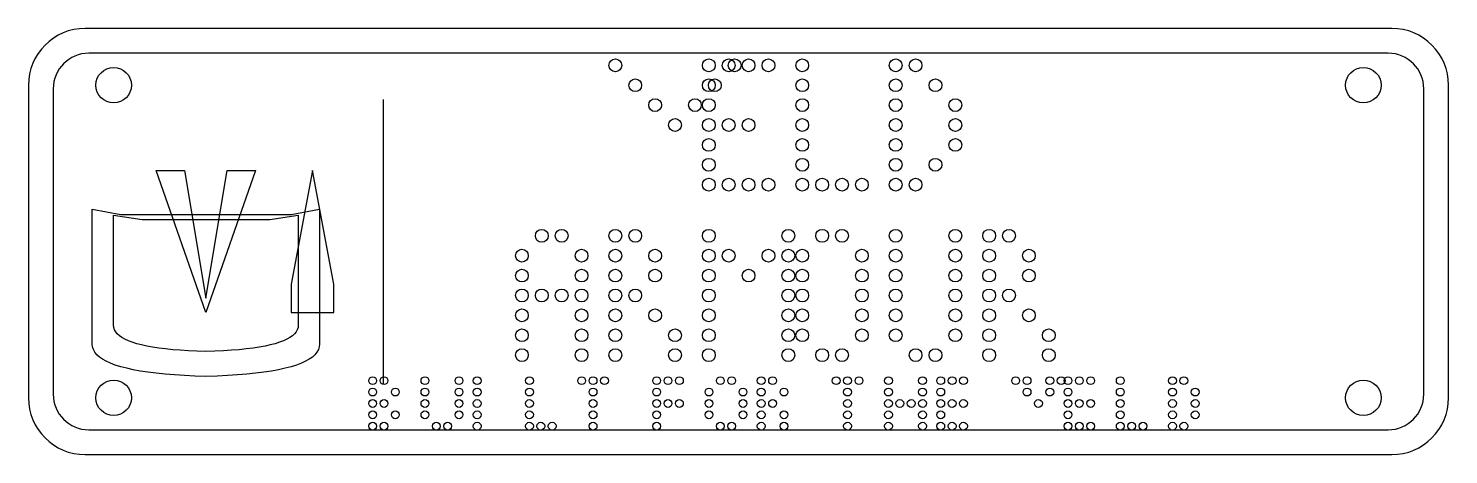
# Model space of a CAD drawing. Header units: millimetres. Extents: x -100 to 100, y -30 to 30.
import ezdxf

# ---------------------------------------------------------------- set-up
doc = ezdxf.new("R2010")
doc.units = ezdxf.units.MM
doc.layers.add('CUT', color=7, linetype='Continuous')

msp = doc.modelspace()

# ---------------------------------------------------------------- linework, layer by layer
at = {"layer": 'CUT'}
for p, q in [((92, 30), (-92, 30)), ((91.5, 26.5), (-91.5, 26.5)), ((-100, 22), (-100, -22)), ((100, -22), (100, 22)), ((-96.5, 21.5), (-96.5, -21.5)), ((-50, -20), (-50, 20)), ((96.5, -21.5), (96.5, 21.5)), ((-91.5, -26.5), (91.5, -26.5)), ((-92, -30), (92, -30))]:
    msp.add_line(p, q, dxfattribs=at)
for points in [[(-82, 10), (-78, 10), (-75, -8), (-72, 10), (-68, 10), (-75, -10)], [(-63, -10), (-57, -10), (-57, -6), (-60, 10), (-63, -6)], [(-87, 3.8), (-63, 3.8), (-59, 4.56), (-59, -14.44), (-59.04, -14.84128), (-59.16, -15.22432), (-59.36, -15.58912), (-59.64, -15.93568), (-60, -16.264), (-60.44, -16.57408), (-60.96, -16.86592), (-61.56, -17.13952), (-62.24, -17.39488), (-63, -17.632), (-63.84, -17.85088), (-64.76, -18.05152), (-65.76, -18.23392), (-66.84, -18.39808), (-68, -18.544), (-69.24, -18.67168), (-70.56, -18.78112), (-71.96, -18.87232), (-73.44, -18.94528), (-75, -19), (-76.56, -18.94528), (-78.04, -18.87232), (-79.44, -18.78112), (-80.76, -18.67168), (-82, -18.544), (-83.16, -18.39808), (-84.24, -18.23392), (-85.24, -18.05152), (-86.16, -17.85088), (-87, -17.632), (-87.76, -17.39488), (-88.44, -17.13952), (-89.04, -16.86592), (-89.56, -16.57408), (-90, -16.264), (-90.36, -15.93568), (-90.64, -15.58912), (-90.84, -15.22432), (-90.96, -14.84128), (-91, -14.44), (-91, 4.56)], [(-84, 3.1), (-66, 3.1), (-62, 3.72), (-62, -11.78), (-62.0325, -12.10736), (-62.13, -12.41984), (-62.2925, -12.71744), (-62.52, -13.00016), (-62.8125, -13.268), (-63.17, -13.52096), (-63.5925, -13.75904), (-64.08, -13.98224), (-64.6325, -14.19056), (-65.25, -14.384), (-65.9325, -14.56256), (-66.68, -14.72624), (-67.4925, -14.87504), (-68.37, -15.00896), (-69.3125, -15.128), (-70.32, -15.23216), (-71.3925, -15.32144), (-72.53, -15.39584), (-73.7325, -15.45536), (-75, -15.5), (-76.2675, -15.45536), (-77.47, -15.39584), (-78.6075, -15.32144), (-79.68, -15.23216), (-80.6875, -15.128), (-81.63, -15.00896), (-82.5075, -14.87504), (-83.32, -14.72624), (-84.0675, -14.56256), (-84.75, -14.384), (-85.3675, -14.19056), (-85.92, -13.98224), (-86.4075, -13.75904), (-86.83, -13.52096), (-87.1875, -13.268), (-87.48, -13.00016), (-87.7075, -12.71744), (-87.87, -12.41984), (-87.9675, -12.10736), (-88, -11.78), (-88, 3.72)]]:
    msp.add_lwpolyline(points, close=True, dxfattribs=at)
for centre, radius in [((-88, 22), 2.5), ((-17.34, 24.8), 0.9), ((-4.18, 24.8), 0.9), ((-1.38, 24.8), 0.9), ((-0.54, 24.8), 0.9), ((1.42, 24.8), 0.9), ((4.22, 24.8), 0.9), ((8.98, 24.8), 0.9), ((22.14, 24.8), 0.9), ((24.94, 24.8), 0.9), ((88, 22), 2.5), ((-14.54, 22), 0.9), ((-4.18, 22), 0.9), ((-3.34, 22), 0.9), ((8.98, 22), 0.9), ((22.14, 22), 0.9), ((27.74, 22), 0.9), ((-11.74, 19.2), 0.9), ((-6.14, 19.2), 0.9), ((-4.18, 19.2), 0.9), ((8.98, 19.2), 0.9), ((22.14, 19.2), 0.9), ((30.54, 19.2), 0.9), ((-8.94, 16.4), 0.9), ((-4.18, 16.4), 0.9), ((-1.38, 16.4), 0.9), ((1.42, 16.4), 0.9), ((8.98, 16.4), 0.9), ((22.14, 16.4), 0.9), ((30.54, 16.4), 0.9), ((-4.18, 13.6), 0.9), ((8.98, 13.6), 0.9), ((22.14, 13.6), 0.9), ((30.54, 13.6), 0.9), ((-4.18, 10.8), 0.9), ((8.98, 10.8), 0.9), ((22.14, 10.8), 0.9), ((27.74, 10.8), 0.9), ((-4.18, 8), 0.9), ((-1.38, 8), 0.9), ((1.42, 8), 0.9), ((4.22, 8), 0.9), ((8.98, 8), 0.9), ((11.78, 8), 0.9), ((14.58, 8), 0.9), ((17.38, 8), 0.9), ((22.14, 8), 0.9), ((24.94, 8), 0.9), ((-27.7, 0.8), 0.9), ((-24.9, 0.8), 0.9), ((-17.34, 0.8), 0.9), ((-14.54, 0.8), 0.9), ((-4.18, 0.8), 0.9), ((7.02, 0.8), 0.9), ((11.78, 0.8), 0.9), ((14.58, 0.8), 0.9), ((22.14, 0.8), 0.9), ((30.54, 0.8), 0.9), ((35.3, 0.8), 0.9), ((38.1, 0.8), 0.9), ((-30.5, -2), 0.9), ((-22.1, -2), 0.9), ((-17.34, -2), 0.9), ((-11.74, -2), 0.9), ((-4.18, -2), 0.9), ((-1.38, -2), 0.9), ((4.22, -2), 0.9), ((7.02, -2), 0.9), ((8.98, -2), 0.9), ((17.38, -2), 0.9), ((22.14, -2), 0.9), ((30.54, -2), 0.9), ((35.3, -2), 0.9), ((40.9, -2), 0.9), ((-30.5, -4.8), 0.9), ((-22.1, -4.8), 0.9), ((-17.34, -4.8), 0.9), ((-11.74, -4.8), 0.9), ((-4.18, -4.8), 0.9), ((1.42, -4.8), 0.9), ((7.02, -4.8), 0.9), ((8.98, -4.8), 0.9), ((17.38, -4.8), 0.9), ((22.14, -4.8), 0.9), ((30.54, -4.8), 0.9), ((35.3, -4.8), 0.9), ((40.9, -4.8), 0.9), ((-30.5, -7.6), 0.9), ((-27.7, -7.6), 0.9), ((-24.9, -7.6), 0.9), ((-22.1, -7.6), 0.9), ((-17.34, -7.6), 0.9), ((-14.54, -7.6), 0.9), ((-4.18, -7.6), 0.9), ((7.02, -7.6), 0.9), ((8.98, -7.6), 0.9), ((17.38, -7.6), 0.9), ((22.14, -7.6), 0.9), ((30.54, -7.6), 0.9), ((35.3, -7.6), 0.9), ((38.1, -7.6), 0.9), ((-30.5, -10.4), 0.9), ((-22.1, -10.4), 0.9), ((-17.34, -10.4), 0.9), ((-11.74, -10.4), 0.9), ((-4.18, -10.4), 0.9), ((7.02, -10.4), 0.9), ((8.98, -10.4), 0.9), ((17.38, -10.4), 0.9), ((22.14, -10.4), 0.9), ((30.54, -10.4), 0.9), ((35.3, -10.4), 0.9), ((40.9, -10.4), 0.9), ((-30.5, -13.2), 0.9), ((-22.1, -13.2), 0.9), ((-17.34, -13.2), 0.9), ((-8.94, -13.2), 0.9), ((-4.18, -13.2), 0.9), ((7.02, -13.2), 0.9), ((8.98, -13.2), 0.9), ((17.38, -13.2), 0.9), ((22.14, -13.2), 0.9), ((30.54, -13.2), 0.9), ((35.3, -13.2), 0.9), ((43.7, -13.2), 0.9), ((-30.5, -16), 0.9), ((-22.1, -16), 0.9), ((-17.34, -16), 0.9), ((-8.94, -16), 0.9), ((-4.18, -16), 0.9), ((7.02, -16), 0.9), ((11.78, -16), 0.9), ((14.58, -16), 0.9), ((24.94, -16), 0.9), ((27.74, -16), 0.9), ((35.3, -16), 0.9), ((43.7, -16), 0.9), ((-88, -22), 2.5), ((-51.52, -19.6), 0.55), ((-49.92, -19.6), 0.55), ((-44.16, -19.6), 0.55), ((-39.36, -19.6), 0.55), ((-36.8, -19.6), 0.55), ((-29.44, -19.6), 0.55), ((-22.08, -19.6), 0.55), ((-20.48, -19.6), 0.55), ((-18.88, -19.6), 0.55), ((-11.52, -19.6), 0.55), ((-9.92, -19.6), 0.55), ((-8.32, -19.6), 0.55), ((-2.56, -19.6), 0.55), ((-0.96, -19.6), 0.55), ((3.2, -19.6), 0.55), ((4.8, -19.6), 0.55), ((13.76, -19.6), 0.55), ((15.36, -19.6), 0.55), ((16.96, -19.6), 0.55), ((21.12, -19.6), 0.55), ((25.92, -19.6), 0.55), ((28.48, -19.6), 0.55), ((30.08, -19.6), 0.55), ((31.68, -19.6), 0.55), ((39.04, -19.6), 0.55), ((40.64, -19.6), 0.55), ((43.84, -19.6), 0.55), ((45.44, -19.6), 0.55), ((46.4, -19.6), 0.55), ((48, -19.6), 0.55), ((49.6, -19.6), 0.55), ((53.76, -19.6), 0.55), ((61.12, -19.6), 0.55), ((62.72, -19.6), 0.55), ((88, -22), 2.5), ((-51.52, -21.2), 0.55), ((-48.32, -21.2), 0.55), ((-44.16, -21.2), 0.55), ((-39.36, -21.2), 0.55), ((-36.8, -21.2), 0.55), ((-29.44, -21.2), 0.55), ((-20.48, -21.2), 0.55), ((-11.52, -21.2), 0.55), ((-4.16, -21.2), 0.55), ((0.64, -21.2), 0.55), ((3.2, -21.2), 0.55), ((6.4, -21.2), 0.55), ((15.36, -21.2), 0.55), ((21.12, -21.2), 0.55), ((25.92, -21.2), 0.55), ((28.48, -21.2), 0.55), ((40.64, -21.2), 0.55), ((43.84, -21.2), 0.55), ((46.4, -21.2), 0.55), ((53.76, -21.2), 0.55), ((61.12, -21.2), 0.55), ((64.32, -21.2), 0.55), ((-51.52, -22.8), 0.55), ((-51.52, -24.4), 0.55), ((-49.92, -22.8), 0.55), ((-48.32, -24.4), 0.55), ((-44.16, -22.8), 0.55), ((-44.16, -24.4), 0.55), ((-39.36, -22.8), 0.55), ((-39.36, -24.4), 0.55), ((-36.8, -22.8), 0.55), ((-36.8, -24.4), 0.55), ((-29.44, -22.8), 0.55), ((-29.44, -24.4), 0.55), ((-20.48, -22.8), 0.55), ((-20.48, -24.4), 0.55), ((-11.52, -22.8), 0.55), ((-11.52, -24.4), 0.55), ((-9.92, -22.8), 0.55), ((-8.32, -22.8), 0.55), ((-4.16, -22.8), 0.55), ((-4.16, -24.4), 0.55), ((0.64, -22.8), 0.55), ((0.64, -24.4), 0.55), ((3.2, -22.8), 0.55), ((3.2, -24.4), 0.55), ((4.8, -22.8), 0.55), ((6.4, -24.4), 0.55), ((15.36, -22.8), 0.55), ((15.36, -24.4), 0.55), ((21.12, -22.8), 0.55), ((21.12, -24.4), 0.55), ((22.72, -22.8), 0.55), ((24.32, -22.8), 0.55), ((25.92, -22.8), 0.55), ((25.92, -24.4), 0.55), ((28.48, -22.8), 0.55), ((28.48, -24.4), 0.55), ((30.08, -22.8), 0.55), ((31.68, -22.8), 0.55), ((42.24, -22.8), 0.55), ((46.4, -22.8), 0.55), ((46.4, -24.4), 0.55), ((48, -22.8), 0.55), ((49.6, -22.8), 0.55), ((53.76, -22.8), 0.55), ((53.76, -24.4), 0.55), ((61.12, -22.8), 0.55), ((61.12, -24.4), 0.55), ((64.32, -22.8), 0.55), ((64.32, -24.4), 0.55), ((-51.52, -26), 0.55), ((-49.92, -26), 0.55), ((-42.56, -26), 0.55), ((-40.96, -26), 0.55), ((-36.8, -26), 0.55), ((-29.44, -26), 0.55), ((-27.84, -26), 0.55), ((-26.24, -26), 0.55), ((-20.48, -26), 0.55), ((-11.52, -26), 0.55), ((-2.56, -26), 0.55), ((-0.96, -26), 0.55), ((3.2, -26), 0.55), ((6.4, -26), 0.55), ((15.36, -26), 0.55), ((21.12, -26), 0.55), ((25.92, -26), 0.55), ((28.48, -26), 0.55), ((30.08, -26), 0.55), ((31.68, -26), 0.55), ((46.4, -26), 0.55), ((48, -26), 0.55), ((49.6, -26), 0.55), ((53.76, -26), 0.55), ((55.36, -26), 0.55), ((56.96, -26), 0.55), ((61.12, -26), 0.55), ((62.72, -26), 0.55)]:
    msp.add_circle(centre, radius, dxfattribs=at)
for centre, radius, start, end in [((-92, 22), 8, 90, 180), ((92, 22), 8, 0, 90), ((-91.5, 21.5), 5, 90, 180), ((91.5, 21.5), 5, 0, 90), ((-92, -22), 8, 180, 270), ((-91.5, -21.5), 5, 180, 270), ((91.5, -21.5), 5, 270, 0), ((92, -22), 8, 270, 0)]:
    msp.add_arc(centre, radius, start, end, dxfattribs=at)

doc.saveas('drawing.dxf')
